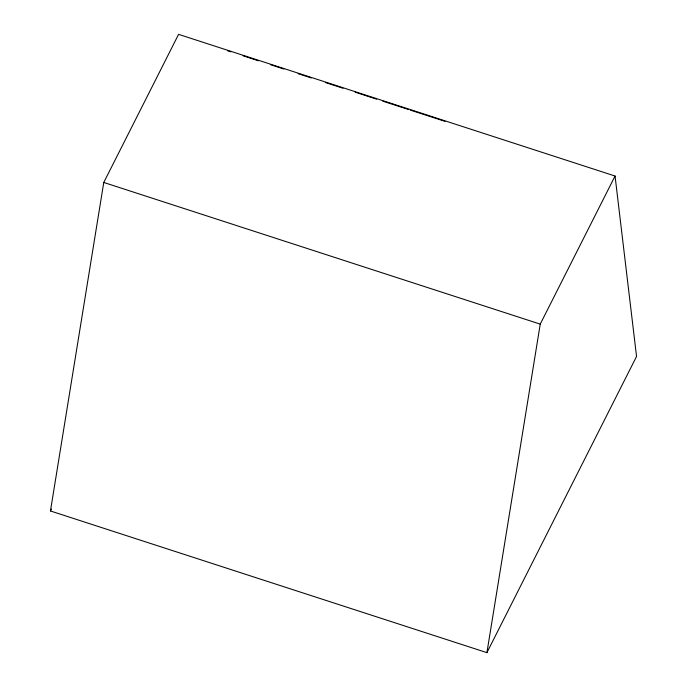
<?xml version="1.0" encoding="UTF-8"?>
<svg xmlns="http://www.w3.org/2000/svg" width="687" height="687" viewBox="0 0 687 687"><rect width="100%" height="100%" fill="white"/><g stroke="black" fill="none" stroke-linecap="round" stroke-linejoin="round"><path stroke-width="1.03" d="M50.452 510.973L103.771 182.459L178.586 34.35L615.054 176.027L636.548 356.441L486.92 652.65L50.452 510.973L51.413 509.067M486.92 652.65L540.24 324.127L615.054 176.027M227.758 50.838L230.815 51.834M243.052 55.802L258.355 60.765M270.592 64.741L283.843 69.044M298.124 73.681L311.383 77.983M325.655 82.612L342.993 88.245M355.231 92.213L376.648 99.168M382.762 101.152L408.258 109.431M410.302 110.092L444.97 121.341M103.771 182.459L540.24 324.127"/></g></svg>
